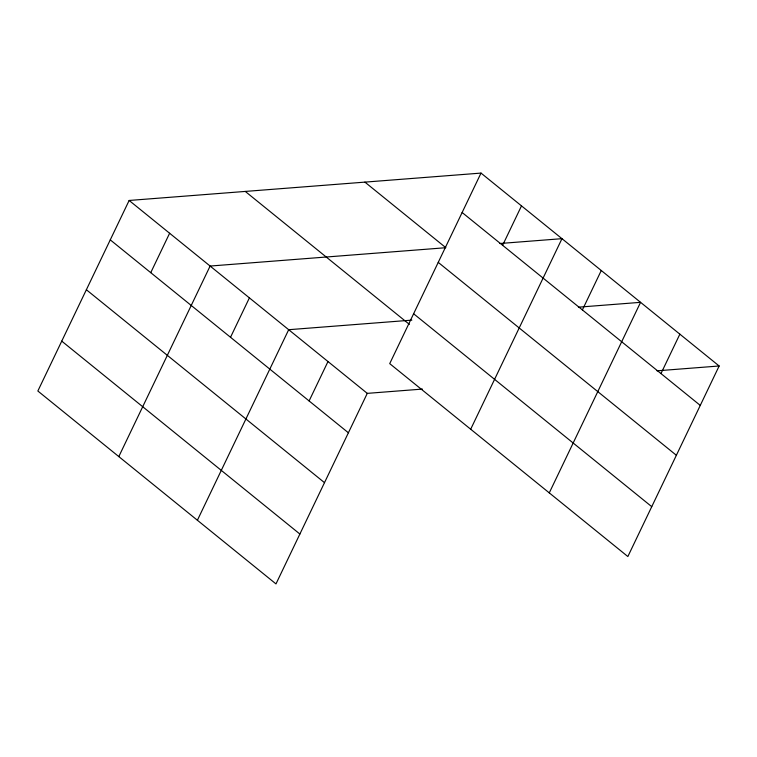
<?xml version="1.0" encoding="UTF-8"?>
<svg xmlns="http://www.w3.org/2000/svg" width="757" height="757" viewBox="0 0 757 757"><rect width="100%" height="100%" fill="white"/><g stroke="black" fill="none" stroke-linecap="round" stroke-linejoin="round"><path stroke-width="1.14" d="M481.017 173.088L389.723 363.634L627.856 556.537L719.15 365.991L481.017 173.088L129.144 200.463L37.85 391.009L275.983 583.912L367.277 393.366L422.406 389.079M150.747 272.662L169.625 233.251M118.811 456.594L210.115 266.048L445.864 247.709L364.902 182.125M230.516 337.291L249.403 297.88M197.397 520.258L288.691 329.702L411.846 320.126M309.102 400.945L327.989 361.534M502.62 245.296L521.497 205.885M470.684 429.228L561.978 238.673L499.819 243.508M582.388 309.916L601.276 270.504M549.27 492.883L640.564 302.336L578.405 307.172M660.975 373.58L679.862 334.168M656.991 370.826L719.15 365.991M462.13 212.499L700.263 405.402M438.237 262.376L676.37 455.279M413.615 313.758L651.749 506.67M245.259 191.426L409.386 324.375M129.144 200.463L367.277 393.366M110.267 239.874L348.4 432.777M86.364 289.742L324.498 482.654M61.743 341.133L299.876 534.035"/></g></svg>
